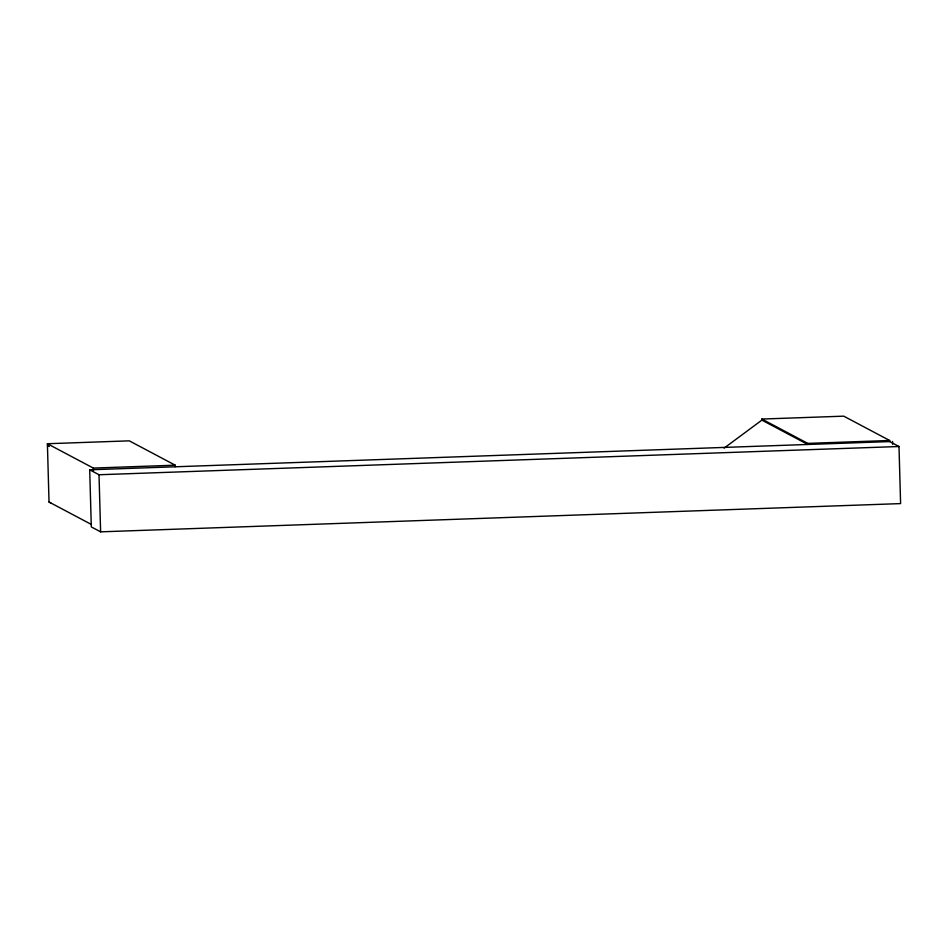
<?xml version="1.0" encoding="UTF-8"?>
<svg xmlns="http://www.w3.org/2000/svg" width="948" height="948" viewBox="0 0 948 948"><rect width="100%" height="100%" fill="white"/><g stroke="black" fill="none" stroke-linecap="round" stroke-linejoin="round"><path stroke-width="1.42" d="M724.094 448.131L761.884 420.118L761.86 419.052L843.744 416.16L889.662 440.5L889.698 441.578L899 446.508L900.6 503.601L100.618 531.84L91.304 526.91L89.705 469.805L889.698 441.578M50.908 503.08L49.023 502.013L47.4 443.735L129.284 440.844L175.214 465.184L175.143 466.795M47.4 443.735L93.319 468.075L175.214 465.184M761.86 419.052L807.779 443.391L889.662 440.5M89.705 469.805L99.019 474.747L899 446.508M761.884 420.118L807.803 444.458L807.779 443.391M49.023 502.013L91.127 524.327M47.447 445.394L49.332 446.461M892.542 441.448L892.613 444.351M99.019 474.747L100.618 531.84M93.319 468.075L93.402 470.99"/></g></svg>
